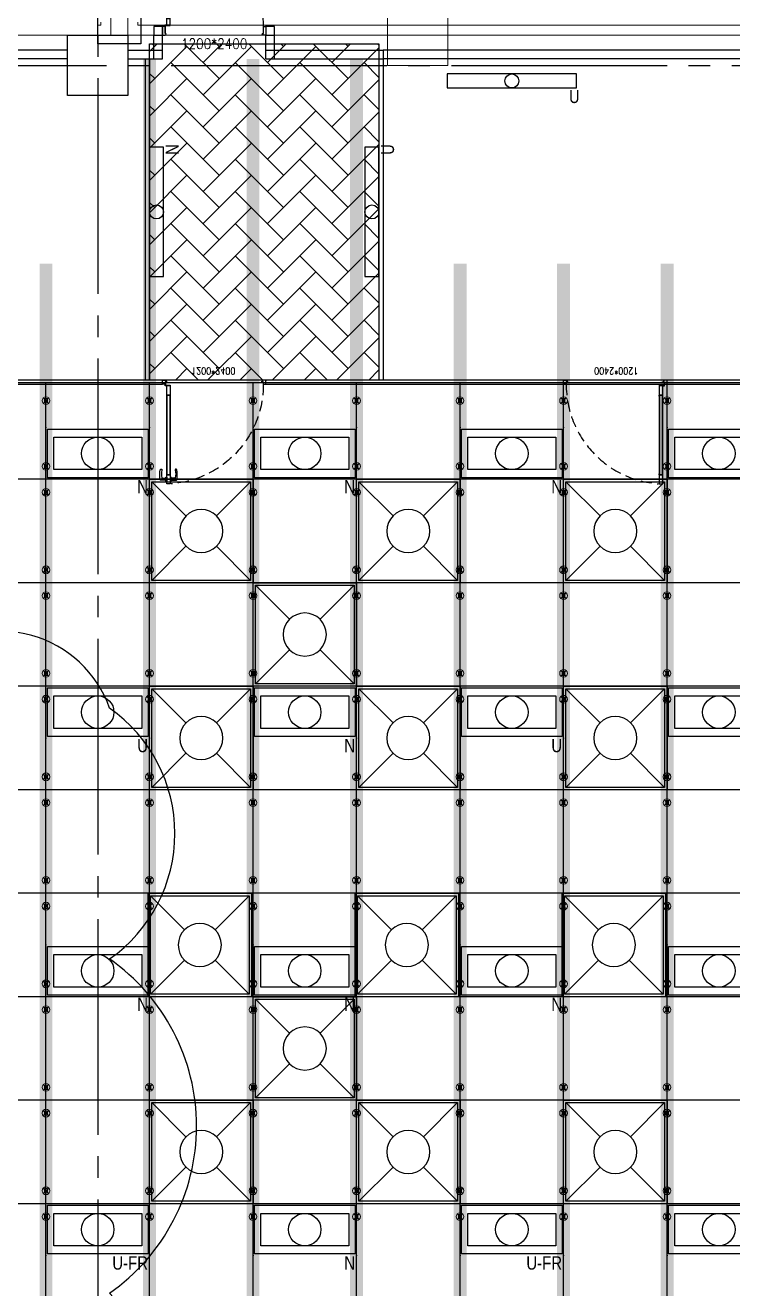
# Model space of a CAD drawing. Header units: millimetres. Extents: x -17313 to 27370, y -1010 to 13584.
# Drawn here: x 15036 to 15856, y 7581 to 9046 of the extents above; entities that cross this region are included whole.
import ezdxf
from ezdxf.enums import TextEntityAlignment as Align

# ---------------------------------------------------------------- set-up
doc = ezdxf.new("R2010")
doc.units = ezdxf.units.MM
doc.header["$LTSCALE"] = 100
for name, pattern in [('188K-SM-03-F10-ARCH-PA-Y2257103$0$AP5A-SM-03-F20-ARCH-PA-Y2230801+Y2230803$0$ALL-PA-TXT-Y2221201$0$DASHED', [19.05, 12.7, -6.35]), ('188K-SM-03-F10-ARCH-PA-Y2257103$0$HIDDEN2', [0.1875, 0.125, -0.0625]), ('X-S-FAB-L10$0$COL-CEN-LIN', [3.25, 2.5, -0.25, 0.25, -0.25])]:
    doc.linetypes.add(name, pattern=pattern)
for name, color, linetype in [('0-XREF', 7, 'Continuous'), ('188K-SM-03-F10-ARCH-CEIL-Y2257103$0$K-CEIL-4.2', 8, 'Continuous'), ('188K-SM-03-F10-ARCH-CEIL-Y2257103$0$K-CEIL-4.2-AREA', 8, 'Continuous'), ('188K-SM-03-F10-ARCH-CEIL-Y2257103$0$K-庫板天花-2.4', 8, 'Continuous'), ('188K-SM-03-F10-ARCH-CEIL-Y2257103$0$K-鋼構', 121, 'Continuous'), ('188K-SM-03-F10-ARCH-PA-Y2257103$0$K-Door', 53, 'Continuous'), ('188K-SM-03-F10-ARCH-PA-Y2257103$0$K-P1S-2.5-單抗', 53, 'Continuous'), ('188K-SM-03-F10-ARCH-PA-Y2257103$0$K-P1S-4.2-單抗', 53, 'Continuous'), ('188K-SM-03-F10-ARCH-PA-Y2257103$0$K-岩棉 2hr 7.5-單抗', 53, 'Continuous'), ('188K-SM-03-F10-ARCH-PA-Y2257103$0$K-岩棉 2hr 7.5-非抗', 53, 'Continuous'), ('188K-SM-03-F10-ARCH-PA-Y2257103$0$K-庫板天花-2.4', 53, 'Continuous'), ('188K-SM-03-F10-ARCH-PA-Y2257103$0$非YK-K-防火門', 53, 'Continuous'), ('188K-SM-06-F10-ELEC-LIGHT-Y2257103$0$E-LIGHT(W)-N', 8, 'Continuous'), ('188K-SM-06-F10-ELEC-LIGHT-Y2257103$0$E-LIGHT(W)-U FR', 8, 'Continuous'), ('188K-SM-06-F10-ELEC-LIGHT-Y2257103$0$E-LIGHT(W)-U XLPE', 8, 'Continuous'), ('188K-SM-06-F10-ELEC-LIGHT-Y2257103$0$E-釋疑', 8, 'Continuous'), ('188K-SM-06-F10-HVAC-FFU-Y2257103$0$AC-FFU-ULPA', 4, 'Continuous'), ('X-S-FAB-L10$0$0-DIM-TXT', 8, 'Continuous'), ('X-S-FAB-L10$0$A-WALL-EX', 8, 'Continuous'), ('X-S-FAB-L10$0$ASP_5', 8, 'Continuous'), ('X-S-FAB-L10$0$BLOCK', 8, 'Continuous'), ('X-S-FAB-L10$0$CCL', 8, 'X-S-FAB-L10$0$COL-CEN-LIN'), ('X-S-FAB-L10$0$COL-S', 8, 'Continuous'), ('X-S-FAB-L10$0$S-BEAM-SHOW', 8, 'Continuous')]:
    doc.layers.add(name, color=color, linetype=linetype)
doc.layers.add('188K-SM-03-F10-ARCH-CEIL-Y2257103$0$K-吊點-標準', color=8, linetype='Continuous', lineweight=9)
doc.layers.add('188K-SM-06-F10-ELEC-LIGHT-Y2257103$0$Defpoints-CAS', color=8, linetype='Continuous', plot=False)
doc.styles.add('188K-SM-03-F10-ARCH-PA-Y2257103$0$AP5A-SM-03-F20-ARCH-PA-Y2230801+Y2230803$0$ALL-PA-TXT-Y2221201$0$Standard', font='txt.shx', dxfattribs={"bigfont": 'chineset.shx'})
doc.styles.add('188K-SM-03-F10-ARCH-PA-Y2257103$0$Standard', font='txt.shx', dxfattribs={"bigfont": 'chineset.shx'})
doc.styles.add('188K-SM-06-F10-ELEC-LIGHT-Y2257103$0$Standard', font='arial.ttf')
doc.styles.add('X-S-FAB-L10$0$CHINA', font='simplex.shx', dxfattribs={"width": 0.75, "bigfont": 'chineset.shx'})
doc.styles.add('X-S-FAB-L10$0$Standard', font='', dxfattribs={"width": 0.8})
doc.styles.add('X-S-FAB-L10$0$TG_NOTE_TEXT', font='simplex.shx', dxfattribs={"width": 0.75, "bigfont": 'chineset.shx'})
doc.styles.get('X-S-FAB-L10$0$Standard').set_extended_font_data('Microsoft JhengHei')

# ---------------------------------------------------------------- blocks, each defined once
blk = doc.blocks.new('188K-SM-06-F10-HVAC-FFU-Y2257103$0$H-FU-U-12x12')
for p, q in [((423, 777), (28, 1172)), ((777, 777), (1172, 1172)), ((28, 28), (423, 423)), ((1172, 28), (777, 423))]:
    blk.add_line(p, q)
blk.add_lwpolyline([(1172, 28), (1172, 1172), (28, 1172), (28, 28)], close=True)
blk.add_circle((600, 600), 250)
at = {"layer": 'DefPoints'}
blk.add_lwpolyline([(1200, 1200), (0, 1200), (0, 0), (1200, 0)], close=True, dxfattribs=at)
blk = doc.blocks.new('188K-SM-06-F10-HVAC-FFU-Y2257103')
at = {"layer": '188K-SM-06-F10-HVAC-FFU-Y2257103$0$AC-FFU-ULPA', "xscale": -0.09999999999999432, "yscale": 0.09999999999999432, "zscale": 0.09999999999999432}
for p in [(15300, 8400), (15540, 8400), (15780, 8400), (15420, 8280), (15300, 8160), (15540, 8160), (15780, 8160), (15298.3, 7920), (15538.3, 7920), (15778.3, 7920), (15420, 7800), (15300, 7680), (15540, 7680), (15780, 7680)]:
    blk.add_blockref('188K-SM-06-F10-HVAC-FFU-Y2257103$0$H-FU-U-12x12', p, dxfattribs=at)
blk = doc.blocks.new('X-S-FAB-L10$0$FAB2-L05')
at = {"layer": 'X-S-FAB-L10$0$CCL'}
for p, q in [((-11040, 11005), (-11040, 0)), ((-26880, 9720), (1210, 9720))]:
    blk.add_line(p, q, dxfattribs=at)
at = {"layer": 'X-S-FAB-L10$0$COL-S'}
blk.add_lwpolyline([(-11075, 9755), (-11005, 9755), (-11005, 9685), (-11075, 9685)], close=True, dxfattribs=at)
blk = doc.blocks.new('X-S-FAB-L10')
at = {"layer": 'X-S-FAB-L10$0$A-WALL-EX', "lineweight": 0}
for p, q in [((15120, 9046.5), (15123.5, 9046.5)), ((15123.5, 9046.5), (15123.5, 9050)), ((15123.5, 9046.5), (15123.5, 9050)), ((15166.5, 9050), (15166.5, 9046.5)), ((15166.5, 9050), (15166.5, 9046.5)), ((15166.5, 9046.5), (15170, 9046.5)), ((15170, 9046.5), (24360, 9046.5))]:
    blk.add_line(p, q, dxfattribs=at)
at = {"layer": 'X-S-FAB-L10$0$A-WALL-EX', "lineweight": 0, "flags": 128}
for points in [[(15135, 9046.5), (15135, 9155)], [(15155, 9155), (15155, 9046.5)], [(15135, 9035), (15135, 9046.5)], [(15155, 9035), (15155, 9046.5)], [(14720, 9035), (15135, 9035)], [(15155, 9035), (24363.5, 9035)]]:
    blk.add_lwpolyline(points, dxfattribs=at)
at = {"layer": 'X-S-FAB-L10$0$ASP_5'}
for p, q in [((15120, 9025), (15120, 9950)), ((15170, 9900), (15170, 9025)), ((15170, 9025), (15120, 9025))]:
    blk.add_line(p, q, dxfattribs=at)
at = {"layer": 'X-S-FAB-L10$0$COL-S'}
for p, q in [((15085, 9035), (15155, 9035)), ((15085, 8965), (15085, 9035)), ((15155, 9035), (15155, 8965)), ((15155, 8965), (15085, 8965))]:
    blk.add_line(p, q, dxfattribs=at)
at = {"layer": 'X-S-FAB-L10$0$S-BEAM-SHOW', "lineweight": 0, "flags": 128}
for points in [[(15456, 9115), (15456, 9000)], [(15526, 9115), (15526, 9000)], [(15526, 9000), (15456, 9000)]]:
    blk.add_lwpolyline(points, dxfattribs=at)
at = {"layer": 'X-S-FAB-L10$0$BLOCK'}
blk.add_blockref('X-S-FAB-L10$0$FAB2-L05', (26160, -720), dxfattribs=at)
at = {"style": 'X-S-FAB-L10$0$TG_NOTE_TEXT', "width": 0.5, "flags": 1}
for p in [(7463.301, 9020), (18268.251, 8649), (11197.77, 4800.167), (16485.801, 4800.167), (25420.27, 2635), (13360, 320.001, 0), (7463.301, -33.333)]:
    blk.add_attdef('WH', text='', height=20, dxfattribs=at).set_placement(p, align=Align.BOTTOM_LEFT)
at = {"width": 0.5}
for style, p in [('X-S-FAB-L10$0$TG_NOTE_TEXT', (7585, 9020)), ('X-S-FAB-L10$0$TG_NOTE_TEXT', (18389.95, 8649)), ('X-S-FAB-L10$0$TG_NOTE_TEXT', (11117.5, 4813.5)), ('X-S-FAB-L10$0$TG_NOTE_TEXT', (16607.5, 4813.5)), ('X-S-FAB-L10$0$TG_NOTE_TEXT', (25350, 2635)), ('X-S-FAB-L10$0$Standard', (13129.375, 325.001, 0)), ('X-S-FAB-L10$0$TG_NOTE_TEXT', (7585, -20))]:
    blk.add_attdef('DESC', text='', height=10, dxfattribs=dict(at, style=style)).set_placement(p, align=Align.BOTTOM_LEFT)
for tag, style, p in [('TYPE', 'X-S-FAB-L10$0$TG_NOTE_TEXT', (7619.286, 9020)), ('NO', 'X-S-FAB-L10$0$TG_NOTE_TEXT', (7650.095, 9020)), ('TYPE', 'X-S-FAB-L10$0$TG_NOTE_TEXT', (18424.236, 8649)), ('NO', 'X-S-FAB-L10$0$TG_NOTE_TEXT', (18455.045, 8649)), ('NO', 'X-S-FAB-L10$0$TG_NOTE_TEXT', (11088.595, 4813.5)), ('TYPE', 'X-S-FAB-L10$0$TG_NOTE_TEXT', (11151.786, 4813.5)), ('TYPE', 'X-S-FAB-L10$0$TG_NOTE_TEXT', (16641.786, 4813.5)), ('NO', 'X-S-FAB-L10$0$TG_NOTE_TEXT', (16672.595, 4813.5)), ('NO', 'X-S-FAB-L10$0$TG_NOTE_TEXT', (25313, 2635)), ('TYPE', 'X-S-FAB-L10$0$TG_NOTE_TEXT', (25350, 2635)), ('NO', 'X-S-FAB-L10$0$Standard', (13100, 320.001, 0)), ('TYPE', 'X-S-FAB-L10$0$Standard', (13129.375, 320.001, 0)), ('TYPE', 'X-S-FAB-L10$0$TG_NOTE_TEXT', (7619.286, -20)), ('NO', 'X-S-FAB-L10$0$TG_NOTE_TEXT', (7650.095, -20))]:
    blk.add_attdef(tag, text='', height=10, dxfattribs=dict(at, style=style)).set_placement(p, align=Align.BOTTOM_RIGHT)
at = {"style": 'X-S-FAB-L10$0$TG_NOTE_TEXT', "width": 0.5, "flags": 1}
for rotation, p in [(180, (43, 7480)), (180, (943, 7480)), (90, (24310, 3717.77)), (270, (17080, 1711.699))]:
    blk.add_attdef('WH', text='', height=20, rotation=rotation, dxfattribs=at).set_placement(p, align=Align.BOTTOM_LEFT)
at = {"width": 0.5}
for rotation, style, p in [(180, 'X-S-FAB-L10$0$Standard', (317.625, 7480)), (180, 'X-S-FAB-L10$0$Standard', (1217.625, 7480)), (90, 'X-S-FAB-L10$0$TG_NOTE_TEXT', (24310, 3647.5)), (270, 'X-S-FAB-L10$0$TG_NOTE_TEXT', (17080, 1605))]:
    blk.add_attdef('DESC', text='', height=10, rotation=rotation, dxfattribs=dict(at, style=style)).set_placement(p, align=Align.BOTTOM_LEFT)
for tag, rotation, style, p in [('TYPE', 180, 'X-S-FAB-L10$0$Standard', (317.625, 7480)), ('NO', 180, 'X-S-FAB-L10$0$Standard', (347, 7480)), ('TYPE', 180, 'X-S-FAB-L10$0$Standard', (1217.625, 7480)), ('NO', 180, 'X-S-FAB-L10$0$Standard', (1247, 7480)), ('TYPE', 90, 'X-S-FAB-L10$0$TG_NOTE_TEXT', (24310, 3647.5)), ('NO', 90, 'X-S-FAB-L10$0$TG_NOTE_TEXT', (24310, 3610.5)), ('TYPE', 270, 'X-S-FAB-L10$0$TG_NOTE_TEXT', (17080, 1605)), ('NO', 270, 'X-S-FAB-L10$0$TG_NOTE_TEXT', (17080, 1573))]:
    blk.add_attdef(tag, text='', height=10, rotation=rotation, dxfattribs=dict(at, style=style)).set_placement(p, align=Align.BOTTOM_RIGHT)
at = {"layer": 'X-S-FAB-L10$0$0-DIM-TXT', "style": 'X-S-FAB-L10$0$CHINA', "width": 0.75}
for p in [(667.414, 7855.1, -2689.4), (22627.353, 6728.814), (25644.722, 6728.814), (24778.787, 5569.051), (1118.252, 4980), (417.801, 4594.623), (23874.84, 4355), (22927.43, 4330.122), (23749.869, 3901.367), (417.801, 3765.236), (1118.252, 3730), (417.801, 3115.79), (536.882, 2227.832), (16908.994, 1782.652), (888.445, 880.466), (16977.43, 750), (18878.841, 750), (25641.221, 553.233), (21364.03, 526.894)]:
    blk.add_attdef('HIG', text='', height=80, dxfattribs=at).set_placement(p, align=Align.MIDDLE_LEFT)
blk = doc.blocks.new('188K-SM-03-F10-ARCH-CEIL-Y2257103$0$A$C2CA95053')
h = blk.add_hatch(color=256)
edge = h.paths.add_edge_path()
edge.add_arc((0, 0), 0.5, 0, 360)
for p, q in [((3.2, 3.2), (-3.2, -3.2)), ((3.2, -3.2), (-3.2, 3.2))]:
    blk.add_line(p, q)
blk.add_lwpolyline([(-1.6, 2.5), (-1.6, -2.5), (1.6, -2.5), (1.6, 2.5)], close=True)
for radius in [4.5, 0.5]:
    blk.add_circle((0, 0), radius)
blk = doc.blocks.new('188K-SM-03-F10-ARCH-CEIL-Y2257103$0$天花板吊點-附調整片 - 3_8_螺桿吊架 100 mm 高調整片-V1-1FL')
blk.add_blockref('188K-SM-03-F10-ARCH-CEIL-Y2257103$0$A$C2CA95053', (0, 0))
blk = doc.blocks.new('188K-SM-03-F10-ARCH-CEIL-Y2257103')
at = {"layer": '188K-SM-03-F10-ARCH-CEIL-Y2257103$0$K-庫板天花-2.4'}
h = blk.add_hatch(dxfattribs=at)
h.set_pattern_fill('AR-HBONE', color=256, scale=0.26)
h.paths.add_polyline_path([(15180, 9025), (15446, 9025), (15446, 8635), (15180, 8635)])
at = {"layer": '188K-SM-03-F10-ARCH-CEIL-Y2257103$0$K-CEIL-4.2'}
for p, q in [((15060, 312.7), (15060, 8632.2)), ((15180, 312.7), (15180, 8632.2)), ((15300, 312.7), (15300, 8632.2)), ((15420, 312.7), (15420, 8632.2)), ((15540, 312.7), (15540, 8632.2)), ((15660, 312.7), (15660, 8632.2)), ((15780, 312.7), (15780, 8632.2)), ((19317.2, 8520), (1767.8, 8520)), ((19317.2, 8400), (1767.8, 8400)), ((19317.2, 8280), (1847.7, 8280)), ((19314.7, 8160), (1847.7, 8160)), ((19314.7, 8040), (1847.7, 8040)), ((19314.7, 7920), (1847.7, 7920)), ((19314.7, 7800), (1847.7, 7800)), ((19314.7, 7680), (1847.7, 7680))]:
    blk.add_line(p, q, dxfattribs=at)
at = {"layer": '188K-SM-03-F10-ARCH-CEIL-Y2257103$0$K-CEIL-4.2-AREA', "elevation": 0}
blk.add_lwpolyline([(1767.8, 8632.2), (17592.2, 8632.2), (17592.2, 8626.2), (18934.7, 8626.2), (18934.7, 8592.2), (19317.2, 8592.2), (19317.2, 7537.7)], dxfattribs=at)
at = {"layer": '188K-SM-03-F10-ARCH-CEIL-Y2257103$0$K-庫板天花-2.4', "elevation": 0}
blk.add_lwpolyline([(15180, 9025), (15446, 9025), (15446, 8635), (15180, 8635)], close=True, dxfattribs=at)
at = {"layer": '188K-SM-03-F10-ARCH-CEIL-Y2257103$0$K-鋼構', "const_width": 15, "elevation": 0}
for points in [[(15180, 9007.5), (15180, 230)], [(15300, 9007.5), (15300, 230)], [(15420, 9007.5), (15420, 230)], [(15060, 8769.9), (15060, 230)], [(15540, 8769.9), (15540, 230)], [(15660, 8769.9), (15660, 230)], [(15780, 8769.9), (15780, 230)]]:
    blk.add_lwpolyline(points, dxfattribs=at)
at = {"layer": '188K-SM-03-F10-ARCH-CEIL-Y2257103$0$K-吊點-標準', "color": 170, "lineweight": 18, "rotation": 179.9999999999997}
for p in [(15060, 8611.2), (15180, 8611.2), (15300, 8611.2), (15420, 8611.2), (15540, 8611.2), (15660, 8611.2), (15780, 8611.2), (15060, 8535), (15180, 8535), (15300, 8535), (15420, 8535), (15540, 8535), (15660, 8535), (15780, 8535), (15060, 8505), (15180, 8505), (15300, 8505), (15420, 8505), (15540, 8505), (15660, 8505), (15780, 8505), (15060, 8415), (15180, 8415), (15300, 8415), (15420, 8415), (15540, 8415), (15660, 8415), (15780, 8415), (15060, 8385), (15180, 8385), (15300, 8385), (15420, 8385), (15540, 8385), (15660, 8385), (15780, 8385), (15060, 8295), (15180, 8295), (15300, 8295), (15420, 8295), (15540, 8295), (15660, 8295), (15780, 8295), (15060, 8265), (15180, 8265), (15300, 8265), (15420, 8265), (15540, 8265), (15660, 8265), (15780, 8265), (15060, 8175), (15180, 8175), (15300, 8175), (15420, 8175), (15540, 8175), (15660, 8175), (15780, 8175), (15060, 8145), (15180, 8145), (15300, 8145), (15420, 8145), (15540, 8145), (15660, 8145), (15780, 8145), (15060, 8055), (15180, 8055), (15300, 8055), (15420, 8055), (15540, 8055), (15660, 8055), (15780, 8055), (15060, 8025), (15180, 8025), (15300, 8025), (15420, 8025), (15540, 8025), (15660, 8025), (15780, 8025), (15060, 7935), (15180, 7935), (15300, 7935), (15420, 7935), (15540, 7935), (15660, 7935), (15780, 7935), (15060, 7905), (15180, 7905), (15300, 7905), (15420, 7905), (15540, 7905), (15660, 7905), (15780, 7905), (15060, 7815), (15180, 7815), (15300, 7815), (15420, 7815), (15540, 7815), (15660, 7815), (15780, 7815), (15060, 7785), (15180, 7785), (15300, 7785), (15420, 7785), (15540, 7785), (15660, 7785), (15780, 7785), (15060, 7695), (15180, 7695), (15300, 7695), (15420, 7695), (15540, 7695), (15660, 7695), (15780, 7695), (15060, 7665), (15180, 7665), (15300, 7665), (15420, 7665), (15540, 7665), (15660, 7665), (15780, 7665)]:
    blk.add_blockref('188K-SM-03-F10-ARCH-CEIL-Y2257103$0$天花板吊點-附調整片 - 3_8_螺桿吊架 100 mm 高調整片-V1-1FL', p, dxfattribs=at)
blk = doc.blocks.new('188K-SM-03-F10-ARCH-PA-Y2257103$0$單開庫板門-1200x2400)圓型拉環鎖+輔助鎖)')
at = {"ltscale": 0.1}
for p, q in [((26008.6, -11403.6), (26004.5, -11403.6)), ((26004.5, -11403.6), (26004.5, -11414.1)), ((26008.6, -11414.1), (26008.6, -11403.6)), ((26004.5, -11414.1), (26004.5, -11415.3)), ((26004.5, -11414.1), (26008.6, -11414.1)), ((26004.5, -11415.4), (26004.6, -11415.5)), ((26008.6, -11414), (26004.6, -11414)), ((26004.6, -11414.3), (26004.6, -11414.2)), ((26004.6, -11415.3), (26004.6, -11414.5)), ((26004.7, -11414.1), (26006.5, -11414.1)), ((26005.1, -11414.4), (26004.7, -11414.4)), ((26004.7, -11414.5), (26005.1, -11414.5)), ((26004.7, -11414.5), (26004.7, -11506)), ((26004.7, -11506), (26004.7, -11414.5)), ((26004.7, -11414.5), (26004.7, -11414.5)), ((26004.7, -11415.4), (26004.7, -11415.3)), ((26005.2, -11414.4), (26005.2, -11414.4)), ((26006.5, -11414.1), (26006.6, -11414.1)), ((26006.6, -11414.1), (26006.6, -11414.1)), ((26006.6, -11414.1), (26008.4, -11414.1)), ((26008.4, -11414.4), (26008, -11414.4)), ((26008, -11414.4), (26008, -11414.4)), ((26008, -11414.5), (26008.4, -11414.5)), ((26008.4, -11506), (26008.4, -11414.5)), ((26008.4, -11414.5), (26008.4, -11414.5)), ((26008.4, -11414.5), (26008.4, -11506)), ((26008.4, -11415.3), (26008.4, -11415.4)), ((26008.5, -11414.2), (26008.5, -11414.3)), ((26008.5, -11414.5), (26008.5, -11415.3)), ((26008.5, -11415.5), (26008.6, -11415.4)), ((26008.6, -11415.3), (26008.6, -11414.1)), ((26008.6, -11506.4), (26004.5, -11506.4)), ((26004.5, -11506.4), (26004.5, -11518)), ((26004.7, -11506), (26004.7, -11506)), ((26008.4, -11506), (26008.4, -11506)), ((26008.6, -11518), (26008.6, -11506.4)), ((25999.5, -11519.7), (25999.5, -11523.2)), ((26002.5, -11519.1), (26000, -11519.1)), ((26000, -11523.7), (26002.4, -11523.7)), ((26002.4, -11523.7), (26004.1, -11522.6)), ((26002.9, -11518.5), (26002.6, -11518.5)), ((26002.6, -11518.5), (26002.6, -11521)), ((26002.6, -11521.9), (26002.6, -11519.3)), ((26002.6, -11521), (26002.9, -11521)), ((26003.4, -11521.9), (26002.6, -11521.9)), ((26002.9, -11521), (26002.9, -11518.5)), ((26003.3, -11522.2), (26003.3, -11522)), ((26003.3, -11522), (26003.4, -11522)), ((26004, -11522.2), (26003.3, -11522.2)), ((26008.3, -11517.5), (26003.6, -11517.5)), ((26003.6, -11517.5), (26003.6, -11517.7)), ((26003.6, -11517.7), (26008.3, -11517.7)), ((26004.1, -11521.9), (26003.9, -11521.9)), ((26003.9, -11522), (26004, -11522)), ((26004, -11522), (26004, -11522.2)), ((26004.2, -11522.4), (26004.2, -11521.9)), ((26004.5, -11518), (26008.6, -11518)), ((26008.3, -11517.7), (26008.3, -11517.5)), ((26114.8, -11521.9), (26115.1, -11521.9)), ((26114.8, -11522.4), (26114.8, -11521.9)), ((26114.9, -11522), (26114.9, -11522.2)), ((26115.1, -11522), (26114.9, -11522)), ((26114.9, -11522.2), (26115.7, -11522.2)), ((26116.6, -11523.7), (26114.9, -11522.6)), ((26115.5, -11521.9), (26116.3, -11521.9)), ((26115.7, -11522), (26115.5, -11522)), ((26115.7, -11522.2), (26115.7, -11522)), ((26116.3, -11521.9), (26116.3, -11519.3)), ((26116.5, -11519.1), (26119, -11519.1)), ((26119, -11523.7), (26116.6, -11523.7)), ((26119.5, -11519.7), (26119.5, -11523.2))]:
    blk.add_line(p, q, dxfattribs=at)
blk.add_lwpolyline([(26006.6, -11506.4), (26006.5, -11506.3), (26004.7, -11506.3, -0.414214), (26004.6, -11506.3), (26004.6, -11506.1, -0.414214), (26004.7, -11506.1), (26005.1, -11506.1, 0.414214), (26005.2, -11506.1), (26005.2, -11506, 0.414214), (26005.1, -11506), (26004.7, -11506, -0.414214), (26004.6, -11506), (26004.6, -11505.2, -0.414214), (26004.7, -11505.2), (26004.7, -11505.2, 0.414214), (26004.7, -11505.2), (26004.7, -11505, 0.72636), (26004.6, -11505), (26004.5, -11505.1, 0.158507), (26004.5, -11505.2), (26004.5, -11506.4, 0.414214), (26004.6, -11506.5), (26008.6, -11506.5, 0.414214), (26008.6, -11506.4), (26008.6, -11505.2, 0.158507), (26008.6, -11505.1), (26008.5, -11505, 0.72636), (26008.4, -11505), (26008.4, -11505.2, 0.414214), (26008.5, -11505.2, -0.414214), (26008.5, -11505.2), (26008.5, -11506, -0.414214), (26008.4, -11506), (26008, -11506, 0.414214), (26008, -11506), (26008, -11506.1, 0.414214), (26008, -11506.1), (26008.4, -11506.1, -0.414214), (26008.5, -11506.1), (26008.5, -11506.3, -0.414214), (26008.4, -11506.3), (26006.6, -11506.3)], format="xyb", close=True, dxfattribs=at)
for points in [[(25999.5, -11518.9), (25999.5, -11523.9)], [(26119.5, -11518.9), (26119.5, -11523.9)]]:
    blk.add_lwpolyline(points)
at = {"linetype": '188K-SM-03-F10-ARCH-PA-Y2257103$0$AP5A-SM-03-F20-ARCH-PA-Y2230801+Y2230803$0$ALL-PA-TXT-Y2221201$0$DASHED', "ltscale": 0.01}
blk.add_arc((26001.1, -11518.7), 115.3, 359.8531, 85.8135, dxfattribs=at)
at = {"ltscale": 0.1}
for centre, radius, start, end in [((26004.6, -11414.1), 0.0313, 90, 180), ((26004.6, -11415.3), 0.0313, 180, 216.0274), ((26004.7, -11414.2), 0.0313, 90, 180), ((26004.7, -11414.3), 0.0313, 180, 270), ((26004.7, -11414.5), 0.0313, 90, 180), ((26004.7, -11415.3), 0.0209, 180, 270), ((26004.7, -11415.4), 0.0313, 216.0274, 360), ((26004.7, -11415.3), 0.0209, 360, 90), ((26005.1, -11414.4), 0.0313, 270, 0), ((26005.1, -11414.4), 0.0313, 0, 90), ((26008, -11414.4), 0.0313, 90, 180), ((26008, -11414.4), 0.0313, 180, 270), ((26008.4, -11414.2), 0.0313, 360, 90), ((26008.4, -11414.3), 0.0313, 270, 0), ((26008.4, -11414.5), 0.0313, 0, 90), ((26008.5, -11415.3), 0.0209, 90, 180), ((26008.5, -11415.4), 0.0313, 180, 323.9726), ((26008.5, -11415.3), 0.0209, 270, 360), ((26008.6, -11414.1), 0.0313, 360, 90), ((26008.6, -11415.3), 0.0313, 323.9726, 360)]:
    blk.add_arc(centre, radius, start, end, dxfattribs=at)
for centre, major_axis, start_param, end_param in [((26000, -11519.7), (0.369, -0.369), 2.356194, 3.926991), ((26000, -11523.2), (-0.369, -0.369), 5.497787, 7.068583), ((26002.5, -11519.3), (0.111, -0.111), 7.068583, 8.63938), ((26003.4, -11521.9), (-0.0369, -0.0369), 0.785398, 3.926991), ((26003.9, -11521.9), (-0.0369, -0.0369), 3.926991, 7.068583), ((26004.1, -11521.9), (0.0369, -0.0369), 7.068583, 8.63938), ((26003.9, -11522.4), (0.221, -0.221), 6.162283, 7.068583), ((26114.8, -11521.9), (-0.0369, -0.0369), -2.356194, -0.785398), ((26115.1, -11522.4), (-0.221, -0.221), -0.785398, 0.120903), ((26115.1, -11521.9), (0.0369, -0.0369), -0.785398, 2.356194), ((26115.5, -11521.9), (0.0369, -0.0369), 2.356194, 5.497787), ((26116.5, -11519.3), (-0.111, -0.111), -2.356194, -0.785398), ((26119, -11519.7), (-0.369, -0.369), 2.356194, 3.926991), ((26119, -11523.2), (0.369, -0.369), -0.785398, 0.785398)]:
    blk.add_ellipse(centre, major_axis=major_axis, ratio=1, start_param=start_param, end_param=end_param, dxfattribs=at)
at = {"ltscale": 0.1, "extrusion": (0, 0, -1)}
blk.add_ellipse((26003.1, -11517.9), major_axis=(-0.516, 0.516), ratio=1, start_param=5.497787, end_param=11.780972, dxfattribs=at)
at = {"color": 8, "ltscale": 0.1, "style": '188K-SM-03-F10-ARCH-PA-Y2257103$0$AP5A-SM-03-F20-ARCH-PA-Y2230801+Y2230803$0$ALL-PA-TXT-Y2221201$0$Standard', "width": 0.85}
blk.add_text('1200*2400', height=8, dxfattribs=at).set_placement((26058.4, -11534.4), align=Align.MIDDLE_CENTER)
blk = doc.blocks.new('188K-SM-03-F10-ARCH-PA-Y2257103$0$F14P8-SM-03-FB1-ARCH-PA(B)-Y2210902$0$18P2-XFDP40$0$GAD2205')
blk.add_lwpolyline([(0, 1), (0, 1), (-18, 1, -0.414214), (-18, 2), (-18, 3, -0.414214), (-18, 3), (-14, 3, 0.414214), (-13, 4), (-13, 4, 0.414214), (-14, 4), (-18, 4, -0.414214), (-18, 5), (-18, 12, -0.414214), (-18, 12), (-18, 12, 0.414214), (-18, 12), (-18, 14, 0.72636), (-19, 14), (-19, 13, 0.158507), (-19, 13), (-19, 0, 0.414214), (-19, 0), (19, 0, 0.414214), (19, 0), (19, 13, 0.158507), (19, 13), (19, 14, 0.72636), (18, 14), (18, 12, 0.414214), (18, 12, -0.414214), (18, 12), (18, 5, -0.414214), (18, 4), (14, 4, 0.414214), (13, 4), (13, 4, 0.414214), (14, 3), (18, 3, -0.414214), (18, 3), (18, 2, -0.414214), (18, 1), (0, 1)], format="xyb", close=True)
blk = doc.blocks.new('188K-SM-03-F10-ARCH-PA-Y2257103$0$(FS1-4)1hr單開防火門-1200x2400')
for p, q in [((8.8, 117.1, 0), (9.6, 117.1, 0)), ((8.8, 112.2, 0), (8.8, 117.1, 0)), ((9.6, 112.2, 0), (8.8, 112.2, 0)), ((9.6, 117.1, 0), (9.6, 112.2, 0)), ((9.6, 115.7, 0), (13.6, 115.7, 0)), ((13.5, 113.5, 0), (9.6, 113.5, 0)), ((13.6, 115.7, 0), (15, 115.7, 0)), ((0, 4.5), (0, -4.5)), ((2.8, 5), (0.5, 5)), ((3, -3.2), (3, 4.8)), ((117, -3.2), (117, 4.8)), ((117.2, 5), (119.5, 5)), ((120, 4.5), (120, -4.5)), ((0.5, -5), (2.8, -5)), ((2.8, -5), (4.4, -4)), ((3.8, -3.2), (3, -3.2)), ((3.6, -3.5), (3.6, -3.3)), ((3.6, -3.3), (3.8, -3.3)), ((4.4, -3.5), (3.6, -3.5)), ((4.4, -3.2), (4.2, -3.2)), ((4.2, -3.3), (4.4, -3.3)), ((4.4, -3.3), (4.4, -3.5)), ((4.5, -3.7), (4.5, -3.3)), ((115.5, -3.7), (115.5, -3.3)), ((115.6, -3.2), (115.8, -3.2)), ((115.6, -3.3), (115.6, -3.5)), ((115.8, -3.3), (115.6, -3.3)), ((115.6, -3.5), (116.4, -3.5)), ((117.2, -5), (115.6, -4)), ((116.2, -3.2), (117, -3.2)), ((116.4, -3.3), (116.2, -3.3)), ((116.4, -3.5), (116.4, -3.3)), ((119.5, -5), (117.2, -5))]:
    blk.add_line(p, q)
at = {"ltscale": 5}
for points in [[(8.8, 109.6), (8.8, 119.7), (4.8, 119.7), (4.8, 109.6)], [(5, 109.2), (5, 14.8), (5, 14.8), (5, 109.2)], [(8.6, 14.8), (8.5, 14.8), (8.5, 109.2), (8.6, 109.2)], [(8.8, 6.1), (8.8, 14.4), (4.8, 14.4), (4.8, 6.1)]]:
    blk.add_lwpolyline(points, close=True, dxfattribs=at)
at = {"elevation": 0}
blk.add_lwpolyline([(4, 115.7), (0, 115.7), (-1.4, 115.7, 0.327495), (-2.2, 115, 0.089847), (-2.4, 104.3, 1.144881), (-0.5, 104.7, -0.137079), (-0.5, 113, -0.349357), (0, 113.5), (4, 113.5)], format="xyb", dxfattribs=at)
for points in [[(4.8, 112.2), (4.8, 117.1), (4, 117.1), (4, 112.2)], [(-10, -5), (0, -5), (0, 5), (-10, 5)], [(120, -5), (130, -5), (130, 5), (120, 5)]]:
    blk.add_lwpolyline(points, close=True)
at = {"ltscale": 5}
blk.add_lwpolyline([(4.8, 109.7), (4.8, 108.4, 0.158507), (4.9, 108.4), (4.9, 108.3, 0.72636), (5, 108.3), (5, 108.5, 0.414214), (5, 108.5, -0.414214), (4.9, 108.5), (4.9, 109.2, -0.414214), (5, 109.2), (5.4, 109.2, 0.414214), (5.4, 109.3), (5.4, 109.3, 0.414214), (5.4, 109.3), (5, 109.3, -0.414214), (4.9, 109.4), (4.9, 109.5, -0.414214), (5, 109.6), (6.8, 109.6), (6.8, 109.6), (6.8, 109.6), (8.6, 109.6, -0.414214), (8.6, 109.5), (8.6, 109.4, -0.414214), (8.6, 109.3), (8.2, 109.3, 0.414214), (8.1, 109.3), (8.1, 109.3, 0.414214), (8.2, 109.2), (8.6, 109.2, -0.414214), (8.6, 109.2), (8.6, 108.5, -0.414214), (8.6, 108.5), (8.6, 108.5, 0.414214), (8.6, 108.5), (8.6, 108.3, 0.72636), (8.6, 108.3), (8.7, 108.4, 0.158507), (8.7, 108.4), (8.7, 109.7, 0.414214), (8.7, 109.7), (4.9, 109.7, 0.414214)], format="xyb", close=True, dxfattribs=at)
at = {"ltscale": 500}
for points in [[(3.2, -2.4), (3.2, 5.6), (3, 5.6), (3, -2.4)], [(8.5, 6.6), (4, 6.6), (4, 6.3), (8.5, 6.3)]]:
    blk.add_lwpolyline(points, close=True, dxfattribs=at)
at = {"linetype": '188K-SM-03-F10-ARCH-PA-Y2257103$0$HIDDEN2'}
blk.add_arc((3.4, 6.1), 113.7, 359.4256, 87.3094, dxfattribs=at)
at = {"extrusion": (0, 0, -1)}
for centre, major_axis, start_param, end_param in [((13.5, 113, 0), (-0.417, 0.417), 0.901482, 2.245889), ((15, 104.3, 0), (0.707, 0.707), 0.872811, 4.284184), ((-0.8, 108.9, 0), (10.9, 10.9), 0.51383, 1.058752), ((14.9, 114.8, 0), (-0.624, 0.624), 0.866962, 2.13291), ((-13.8, 109, 0), (21.3, 21.3), 0.585307, 0.943734)]:
    blk.add_ellipse(centre, major_axis=major_axis, ratio=1, start_param=start_param, end_param=end_param, dxfattribs=at)
for centre, major_axis, start_param, end_param in [((0.5, 4.5), (0.354, -0.354), 2.356194, 3.926991), ((2.8, 4.8), (0.106, -0.106), 7.068583, 8.63938), ((117.2, 4.8), (-0.106, -0.106), -2.356194, -0.785398), ((119.5, 4.5), (-0.354, -0.354), 2.356194, 3.926991), ((0.5, -4.5), (-0.354, -0.354), 5.497787, 7.068583), ((3.8, -3.3), (-0.0354, -0.0354), 0.785398, 3.926991), ((4.2, -3.3), (-0.0354, -0.0354), 3.926991, 7.068583), ((4.4, -3.3), (0.0354, -0.0354), 7.068583, 8.63938), ((4.2, -3.7), (0.212, -0.212), 6.162283, 7.068583), ((115.6, -3.3), (-0.0354, -0.0354), -2.356194, -0.785398), ((115.8, -3.7), (-0.212, -0.212), -0.785398, 0.120903), ((115.8, -3.3), (0.0354, -0.0354), -0.785398, 2.356194), ((116.2, -3.3), (0.0354, -0.0354), 2.356194, 5.497787), ((119.5, -4.5), (0.354, -0.354), -0.785398, 0.785398)]:
    blk.add_ellipse(centre, major_axis=major_axis, ratio=1, start_param=start_param, end_param=end_param)
at = {"ltscale": 500, "extrusion": (0, 0, -1)}
blk.add_ellipse((3.4, 6.1), major_axis=(-0.495, 0.495), ratio=1, start_param=5.497787, end_param=11.780972, dxfattribs=at)
at = {"ltscale": 5, "xscale": 0.1000000000058208, "yscale": 0.1000000000058208, "zscale": 0.1000000000058208}
blk.add_blockref('188K-SM-03-F10-ARCH-PA-Y2257103$0$F14P8-SM-03-FB1-ARCH-PA(B)-Y2210902$0$18P2-XFDP40$0$GAD2205', (6.8, 14.3), dxfattribs=at)
at = {"color": 8, "style": '188K-SM-03-F10-ARCH-PA-Y2257103$0$Standard', "width": 0.85}
blk.add_text('1200*2400', height=12, dxfattribs=at).set_placement((60, -15, 0), align=Align.MIDDLE_CENTER)
blk = doc.blocks.new('188K-SM-03-F10-ARCH-PA-Y2257103$0$AP5A-SM-03-F20-ARCH-PA-Y2230801+Y2230803$0$把手GMT水平鎖')
blk.add_lwpolyline([(24, 8), (-24, 8), (-24, 0), (24, 0)], close=True)
blk.add_lwpolyline([(-11, 0), (-11, -40), (-10, -54, 0.327495), (-4, -62, 0.089847), (104, -64, 1.144881), (99, -45, -0.137079), (16, -45, -0.349357), (11, -40), (11, 0)], format="xyb")
blk = doc.blocks.new('188K-SM-03-F10-ARCH-PA-Y2257103$0$單開庫板門-1200x2400(水平把手)')
at = {"ltscale": 0.1}
for p, q in [((26008.6, -11403.6), (26004.5, -11403.6)), ((26004.5, -11403.6), (26004.5, -11414.1)), ((26008.6, -11414.1), (26008.6, -11403.6)), ((26004.5, -11414.1), (26004.5, -11415.3)), ((26004.5, -11414.1), (26008.6, -11414.1)), ((26004.5, -11415.4), (26004.6, -11415.5)), ((26008.6, -11414), (26004.6, -11414)), ((26004.6, -11414.3), (26004.6, -11414.2)), ((26004.6, -11415.3), (26004.6, -11414.5)), ((26004.7, -11414.1), (26006.5, -11414.1)), ((26005.1, -11414.4), (26004.7, -11414.4)), ((26004.7, -11414.5), (26005.1, -11414.5)), ((26004.7, -11414.5), (26004.7, -11506)), ((26004.7, -11506), (26004.7, -11414.5)), ((26004.7, -11414.5), (26004.7, -11414.5)), ((26004.7, -11415.4), (26004.7, -11415.3)), ((26005.2, -11414.4), (26005.2, -11414.4)), ((26006.5, -11414.1), (26006.6, -11414.1)), ((26006.6, -11414.1), (26006.6, -11414.1)), ((26006.6, -11414.1), (26008.4, -11414.1)), ((26008.4, -11414.4), (26008, -11414.4)), ((26008, -11414.4), (26008, -11414.4)), ((26008, -11414.5), (26008.4, -11414.5)), ((26008.4, -11506), (26008.4, -11414.5)), ((26008.4, -11414.5), (26008.4, -11414.5)), ((26008.4, -11414.5), (26008.4, -11506)), ((26008.4, -11415.3), (26008.4, -11415.4)), ((26008.5, -11414.2), (26008.5, -11414.3)), ((26008.5, -11414.5), (26008.5, -11415.3)), ((26008.5, -11415.5), (26008.6, -11415.4)), ((26008.6, -11415.3), (26008.6, -11414.1)), ((26008.6, -11506.4), (26004.5, -11506.4)), ((26004.5, -11506.4), (26004.5, -11518)), ((26004.7, -11506), (26004.7, -11506)), ((26008.4, -11506), (26008.4, -11506)), ((26008.6, -11518), (26008.6, -11506.4)), ((25999.5, -11519.7), (25999.5, -11523.2)), ((26002.5, -11519.1), (26000, -11519.1)), ((26000, -11523.7), (26002.4, -11523.7)), ((26002.4, -11523.7), (26004.1, -11522.6)), ((26002.9, -11518.5), (26002.6, -11518.5)), ((26002.6, -11518.5), (26002.6, -11521)), ((26002.6, -11521.9), (26002.6, -11519.3)), ((26002.6, -11521), (26002.9, -11521)), ((26003.4, -11521.9), (26002.6, -11521.9)), ((26002.9, -11521), (26002.9, -11518.5)), ((26003.3, -11522.2), (26003.3, -11522)), ((26003.3, -11522), (26003.4, -11522)), ((26004, -11522.2), (26003.3, -11522.2)), ((26008.3, -11517.5), (26003.6, -11517.5)), ((26003.6, -11517.5), (26003.6, -11517.7)), ((26003.6, -11517.7), (26008.3, -11517.7)), ((26004.1, -11521.9), (26003.9, -11521.9)), ((26003.9, -11522), (26004, -11522)), ((26004, -11522), (26004, -11522.2)), ((26004.2, -11522.4), (26004.2, -11521.9)), ((26004.5, -11518), (26008.6, -11518)), ((26008.3, -11517.7), (26008.3, -11517.5)), ((26114.8, -11521.9), (26115.1, -11521.9)), ((26114.8, -11522.4), (26114.8, -11521.9)), ((26114.9, -11522), (26114.9, -11522.2)), ((26115.1, -11522), (26114.9, -11522)), ((26114.9, -11522.2), (26115.7, -11522.2)), ((26116.6, -11523.7), (26114.9, -11522.6)), ((26115.5, -11521.9), (26116.3, -11521.9)), ((26115.7, -11522), (26115.5, -11522)), ((26115.7, -11522.2), (26115.7, -11522)), ((26116.3, -11521.9), (26116.3, -11519.3)), ((26116.5, -11519.1), (26119, -11519.1)), ((26119, -11523.7), (26116.6, -11523.7)), ((26119.5, -11519.7), (26119.5, -11523.2))]:
    blk.add_line(p, q, dxfattribs=at)
blk.add_lwpolyline([(26006.6, -11506.4), (26006.5, -11506.3), (26004.7, -11506.3, -0.414214), (26004.6, -11506.3), (26004.6, -11506.1, -0.414214), (26004.7, -11506.1), (26005.1, -11506.1, 0.414214), (26005.2, -11506.1), (26005.2, -11506, 0.414214), (26005.1, -11506), (26004.7, -11506, -0.414214), (26004.6, -11506), (26004.6, -11505.2, -0.414214), (26004.7, -11505.2), (26004.7, -11505.2, 0.414214), (26004.7, -11505.2), (26004.7, -11505, 0.72636), (26004.6, -11505), (26004.5, -11505.1, 0.158507), (26004.5, -11505.2), (26004.5, -11506.4, 0.414214), (26004.6, -11506.5), (26008.6, -11506.5, 0.414214), (26008.6, -11506.4), (26008.6, -11505.2, 0.158507), (26008.6, -11505.1), (26008.5, -11505, 0.72636), (26008.4, -11505), (26008.4, -11505.2, 0.414214), (26008.5, -11505.2, -0.414214), (26008.5, -11505.2), (26008.5, -11506, -0.414214), (26008.4, -11506), (26008, -11506, 0.414214), (26008, -11506), (26008, -11506.1, 0.414214), (26008, -11506.1), (26008.4, -11506.1, -0.414214), (26008.5, -11506.1), (26008.5, -11506.3, -0.414214), (26008.4, -11506.3), (26006.6, -11506.3)], format="xyb", close=True, dxfattribs=at)
for points in [[(25999.5, -11518.9), (25999.5, -11523.9)], [(26119.5, -11518.9), (26119.5, -11523.9)]]:
    blk.add_lwpolyline(points)
at = {"linetype": '188K-SM-03-F10-ARCH-PA-Y2257103$0$AP5A-SM-03-F20-ARCH-PA-Y2230801+Y2230803$0$ALL-PA-TXT-Y2221201$0$DASHED', "ltscale": 0.01}
blk.add_arc((26001.1, -11518.7), 115.3, 359.8531, 85.8135, dxfattribs=at)
at = {"ltscale": 0.1}
for centre, radius, start, end in [((26004.6, -11414.1), 0.0313, 90, 180), ((26004.6, -11415.3), 0.0313, 180, 216.0274), ((26004.7, -11414.2), 0.0313, 90, 180), ((26004.7, -11414.3), 0.0313, 180, 270), ((26004.7, -11414.5), 0.0313, 90, 180), ((26004.7, -11415.3), 0.0209, 180, 270), ((26004.7, -11415.4), 0.0313, 216.0274, 360), ((26004.7, -11415.3), 0.0209, 360, 90), ((26005.1, -11414.4), 0.0313, 270, 0), ((26005.1, -11414.4), 0.0313, 0, 90), ((26008, -11414.4), 0.0313, 90, 180), ((26008, -11414.4), 0.0313, 180, 270), ((26008.4, -11414.2), 0.0313, 360, 90), ((26008.4, -11414.3), 0.0313, 270, 0), ((26008.4, -11414.5), 0.0313, 0, 90), ((26008.5, -11415.3), 0.0209, 90, 180), ((26008.5, -11415.4), 0.0313, 180, 323.9726), ((26008.5, -11415.3), 0.0209, 270, 360), ((26008.6, -11414.1), 0.0313, 360, 90), ((26008.6, -11415.3), 0.0313, 323.9726, 360)]:
    blk.add_arc(centre, radius, start, end, dxfattribs=at)
for centre, major_axis, start_param, end_param in [((26000, -11519.7), (0.369, -0.369), 2.356194, 3.926991), ((26000, -11523.2), (-0.369, -0.369), 5.497787, 7.068583), ((26002.5, -11519.3), (0.111, -0.111), 7.068583, 8.63938), ((26003.4, -11521.9), (-0.0369, -0.0369), 0.785398, 3.926991), ((26003.9, -11521.9), (-0.0369, -0.0369), 3.926991, 7.068583), ((26004.1, -11521.9), (0.0369, -0.0369), 7.068583, 8.63938), ((26003.9, -11522.4), (0.221, -0.221), 6.162283, 7.068583), ((26114.8, -11521.9), (-0.0369, -0.0369), -2.356194, -0.785398), ((26115.1, -11522.4), (-0.221, -0.221), -0.785398, 0.120903), ((26115.1, -11521.9), (0.0369, -0.0369), -0.785398, 2.356194), ((26115.5, -11521.9), (0.0369, -0.0369), 2.356194, 5.497787), ((26116.5, -11519.3), (-0.111, -0.111), -2.356194, -0.785398), ((26119, -11519.7), (-0.369, -0.369), 2.356194, 3.926991), ((26119, -11523.2), (0.369, -0.369), -0.785398, 0.785398)]:
    blk.add_ellipse(centre, major_axis=major_axis, ratio=1, start_param=start_param, end_param=end_param, dxfattribs=at)
at = {"ltscale": 0.1, "extrusion": (0, 0, -1)}
blk.add_ellipse((26003.1, -11517.9), major_axis=(-0.516, 0.516), ratio=1, start_param=5.497787, end_param=11.780972, dxfattribs=at)
at = {"ltscale": 5}
for p, xscale, yscale, zscale, rotation in [((26003.6, -11408.9), 0.1058823529319317, 0.1058823529319317, 0.1058823529319317, 270), ((26009.5, -11408.9), -0.1058823529319317, 0.1058823529396357, 0.1058823529411765, 90)]:
    blk.add_blockref('188K-SM-03-F10-ARCH-PA-Y2257103$0$AP5A-SM-03-F20-ARCH-PA-Y2230801+Y2230803$0$把手GMT水平鎖', p, dxfattribs=dict(at, xscale=xscale, yscale=yscale, zscale=zscale, rotation=rotation))
at = {"color": 8, "ltscale": 0.1, "style": '188K-SM-03-F10-ARCH-PA-Y2257103$0$AP5A-SM-03-F20-ARCH-PA-Y2230801+Y2230803$0$ALL-PA-TXT-Y2221201$0$Standard', "width": 0.85}
blk.add_text('1200*2400', height=8, dxfattribs=at).set_placement((26058.4, -11534.4), align=Align.MIDDLE_CENTER)
blk = doc.blocks.new('188K-SM-03-F10-ARCH-PA-Y2257103')
at = {"layer": '188K-SM-03-F10-ARCH-PA-Y2257103$0$K-庫板天花-2.4'}
h = blk.add_hatch(dxfattribs=at)
h.set_pattern_fill('AR-HBONE', color=256, scale=0.26)
h.paths.add_polyline_path([(15180, 9025), (15446, 9025), (15446, 8635), (15180, 8635)])
at = {"layer": '188K-SM-03-F10-ARCH-PA-Y2257103$0$K-P1S-2.5-單抗'}
for p, q in [((15175, 9007.5, 0), (15175, 8635, 0)), ((15180, 9007.5, 0), (15180, 8635, 0)), ((15446, 9007.5, 0), (15446, 8635, 0)), ((15451, 9007.5, 0), (15451, 8635, 0))]:
    blk.add_line(p, q, dxfattribs=at)
at = {"layer": '188K-SM-03-F10-ARCH-PA-Y2257103$0$K-P1S-4.2-單抗'}
for p, q in [((15195, 8635, 0), (7525, 8635, 0)), ((15195, 8630, 0), (7525, 8630, 0)), ((17580, 8635, 0), (15315, 8635, 0)), ((17580, 8630, 0), (15315, 8630, 0))]:
    blk.add_line(p, q, dxfattribs=at)
at = {"layer": '188K-SM-03-F10-ARCH-PA-Y2257103$0$K-岩棉 2hr 7.5-單抗'}
for p, q in [((15185, 9007.5, 0), (15185, 9035, 0)), ((15195, 9007.5, 0), (15195, 9035, 0)), ((15315, 9007.5, 0), (15315, 9035)), ((15325, 9007.5, 0), (15325, 9035)), ((15155, 9017.5, 0), (15195, 9017.5, 0)), ((15315, 9017.5, 0), (15451, 9017.5, 0)), ((15451, 9017.5, 0), (15451, 9007.5, 0)), ((15155, 9007.5, 0), (15195, 9007.5, 0)), ((15315, 9007.5, 0), (15451, 9007.5, 0))]:
    blk.add_line(p, q, dxfattribs=at)
at = {"layer": '188K-SM-03-F10-ARCH-PA-Y2257103$0$K-岩棉 2hr 7.5-非抗'}
for p, q in [((15085, 9017.5, 0), (13955, 9017.5, 0)), ((15925, 9017.5, 0), (15451, 9017.5, 0)), ((15085, 9007.5, 0), (13955, 9007.5, 0)), ((15925, 9007.5, 0), (15451, 9007.5, 0))]:
    blk.add_line(p, q, dxfattribs=at)
at = {"layer": '188K-SM-03-F10-ARCH-PA-Y2257103$0$K-庫板天花-2.4', "elevation": 0}
blk.add_lwpolyline([(15180, 9025), (15446, 9025), (15446, 8635), (15180, 8635)], close=True, dxfattribs=at)
at = {"layer": '188K-SM-03-F10-ARCH-PA-Y2257103$0$K-Door', "xscale": -1, "rotation": 180}
blk.add_blockref('188K-SM-03-F10-ARCH-PA-Y2257103$0$單開庫板門-1200x2400(水平把手)', (-10804.5, -2888.9, 0), dxfattribs=at)
at = {"layer": '188K-SM-03-F10-ARCH-PA-Y2257103$0$K-Door', "rotation": 180}
blk.add_blockref('188K-SM-03-F10-ARCH-PA-Y2257103$0$單開庫板門-1200x2400)圓型拉環鎖+輔助鎖)', (41779.5, -2888.9), dxfattribs=at)
at = {"layer": '188K-SM-03-F10-ARCH-PA-Y2257103$0$非YK-K-防火門'}
blk.add_blockref('188K-SM-03-F10-ARCH-PA-Y2257103$0$(FS1-4)1hr單開防火門-1200x2400', (15195, 9040), dxfattribs=at)
blk = doc.blocks.new('*U307')
at = {"ltscale": 600}
blk.add_lwpolyline([(-75, -8.1), (75, -8.1), (75, 8.1), (-75, 8.1)], close=True, dxfattribs=at)
blk.add_circle((0, 0), 8.1, dxfattribs=at)
at = {"style": '188K-SM-06-F10-ELEC-LIGHT-Y2257103$0$Standard', "width": 0.8}
blk.add_text('U', height=15, rotation=360, dxfattribs=at).set_placement((78.5, -18.1), align=Align.MIDDLE_RIGHT)
blk = doc.blocks.new('*U306')
at = {"ltscale": 600}
blk.add_lwpolyline([(75, 8.1), (-75, 8.1), (-75, -8.1), (75, -8.1)], close=True, dxfattribs=at)
blk.add_circle((0, 0), 8.1, dxfattribs=at)
at = {"style": '188K-SM-06-F10-ELEC-LIGHT-Y2257103$0$Standard', "width": 0.8}
blk.add_text('N', height=15, rotation=360, dxfattribs=at).set_placement((78.5, -18.1), align=Align.MIDDLE_RIGHT)
blk = doc.blocks.new('*U312')
for points in [[(-58.3, -28.3), (-58.3, 28.3), (58.3, 28.3), (58.3, -28.3)], [(-51, -18.8), (-51, 18.8), (51, 18.8), (51, -18.8)]]:
    blk.add_lwpolyline(points, close=True)
blk.add_circle((0, 0), 18.8)
at = {"layer": '188K-SM-06-F10-ELEC-LIGHT-Y2257103$0$Defpoints-CAS'}
for p in [(-60, 30), (60, 30), (-60, -30), (60, -30)]:
    blk.add_point(p, dxfattribs=at)
at = {"style": '188K-SM-06-F10-ELEC-LIGHT-Y2257103$0$Standard', "width": 0.8}
blk.add_text('N', height=15.5, dxfattribs=at).set_placement((58.3, -38.7), align=Align.MIDDLE_RIGHT)
blk = doc.blocks.new('*U311')
for points in [[(-58.3, -28.3), (-58.3, 28.3), (58.3, 28.3), (58.3, -28.3)], [(-51, -18.8), (-51, 18.8), (51, 18.8), (51, -18.8)]]:
    blk.add_lwpolyline(points, close=True)
blk.add_circle((0, 0), 18.8)
at = {"layer": '188K-SM-06-F10-ELEC-LIGHT-Y2257103$0$Defpoints-CAS'}
for p in [(-60, 30), (60, 30), (-60, -30), (60, -30)]:
    blk.add_point(p, dxfattribs=at)
at = {"style": '188K-SM-06-F10-ELEC-LIGHT-Y2257103$0$Standard', "width": 0.8}
blk.add_text('U', height=15.5, dxfattribs=at).set_placement((58.3, -38.7), align=Align.MIDDLE_RIGHT)
blk = doc.blocks.new('*U303')
for points in [[(-58.3, -28.3), (-58.3, 28.3), (58.3, 28.3), (58.3, -28.3)], [(-51, -18.8), (-51, 18.8), (51, 18.8), (51, -18.8)]]:
    blk.add_lwpolyline(points, close=True)
blk.add_circle((0, 0), 18.8)
at = {"layer": '188K-SM-06-F10-ELEC-LIGHT-Y2257103$0$Defpoints-CAS'}
for p in [(-60, 30), (60, 30), (-60, -30), (60, -30)]:
    blk.add_point(p, dxfattribs=at)
at = {"style": '188K-SM-06-F10-ELEC-LIGHT-Y2257103$0$Standard', "width": 0.8}
blk.add_text('U-FR', height=15.53, dxfattribs=at).set_placement((58.3, -38.7), align=Align.MIDDLE_RIGHT)
blk = doc.blocks.new('188K-SM-06-F10-ELEC-LIGHT-Y2257103')
at = {"layer": '188K-SM-06-F10-ELEC-LIGHT-Y2257103$0$E-釋疑'}
blk.add_lwpolyline([(14430.6, 8313.4, 0.520567), (14430.6, 7913.7, 0.520567), (14430.6, 7580.6, 0.520567), (14630.8, 7396, 0.520567), (14844.2, 7396, 0.520567), (15098.8, 7396, 0.520567), (15133.7, 7576.2, 0.520567), (15133.7, 7963.8, 0.520567), (15133.7, 8254.7, 0.520567), (14922.6, 8313.4, 0.520567), (14610.3, 8313.4, 0.520567)], format="xyb", close=True, dxfattribs=at)
at = {"layer": '188K-SM-06-F10-ELEC-LIGHT-Y2257103$0$E-LIGHT(W)-N', "rotation": 90}
blk.add_blockref('*U306', (15188.1, 8830, 0), dxfattribs=at)
at = {"layer": '188K-SM-06-F10-ELEC-LIGHT-Y2257103$0$E-LIGHT(W)-N'}
for p in [(15120, 8550), (15360, 8550), (15600, 8550), (15840, 8550), (15360, 8250), (15840, 8250), (15120, 7950), (15360, 7950), (15600, 7950), (15840, 7950), (15360, 7650), (15840, 7650)]:
    blk.add_blockref('*U312', p, dxfattribs=at)
at = {"layer": '188K-SM-06-F10-ELEC-LIGHT-Y2257103$0$E-LIGHT(W)-U FR'}
for p in [(15120, 7650), (15600, 7650)]:
    blk.add_blockref('*U303', p, dxfattribs=at)
at = {"layer": '188K-SM-06-F10-ELEC-LIGHT-Y2257103$0$E-LIGHT(W)-U XLPE'}
for name, p in [('*U307', (15600, 8981.9, 0)), ('*U311', (15120, 8250)), ('*U311', (15600, 8250))]:
    blk.add_blockref(name, p, dxfattribs=at)
at = {"layer": '188K-SM-06-F10-ELEC-LIGHT-Y2257103$0$E-LIGHT(W)-U XLPE', "rotation": 90}
blk.add_blockref('*U307', (15437.9, 8830, 0), dxfattribs=at)

msp = doc.modelspace()

# ---------------------------------------------------------------- block references
at = {"layer": '0-XREF'}
for name in ['188K-SM-06-F10-HVAC-FFU-Y2257103', 'X-S-FAB-L10', '188K-SM-06-F10-ELEC-LIGHT-Y2257103', '188K-SM-03-F10-ARCH-PA-Y2257103', '188K-SM-03-F10-ARCH-CEIL-Y2257103']:
    msp.add_blockref(name, (0, 0), dxfattribs=at)

doc.saveas('drawing.dxf')
